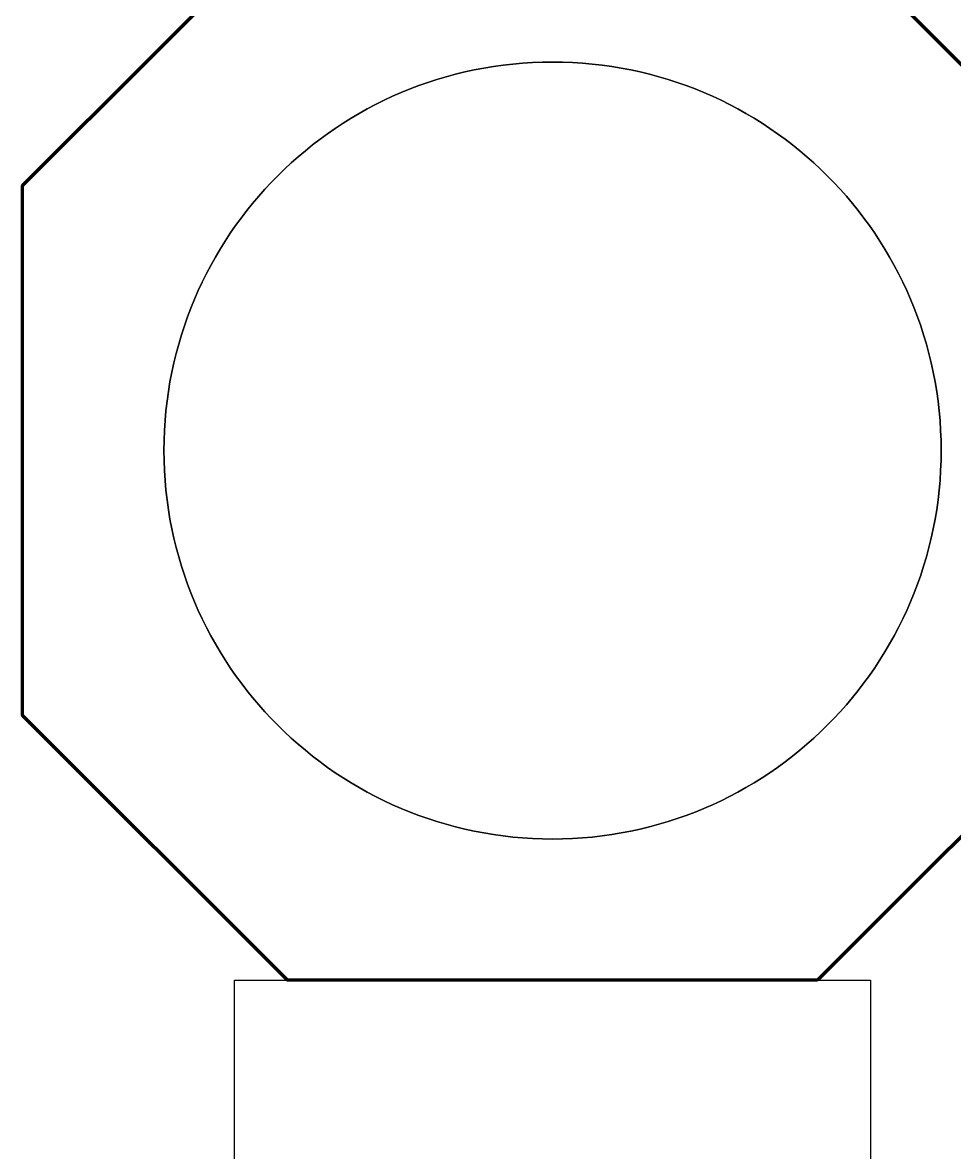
# Model space of a CAD drawing. Header units: millimetres. Extents: x -12.4 to 12.4, y -25.7 to 17.9.
# Drawn here: x -5.069 to -2.836, y 11.134 to 13.842 of the extents above; entities that cross this region are included whole.
import ezdxf

# ---------------------------------------------------------------- set-up
doc = ezdxf.new("R2010")
doc.units = ezdxf.units.MM
doc.layers.add('Default', color=7, linetype='Continuous', true_color=0x000000)

msp = doc.modelspace()

# ---------------------------------------------------------------- linework, layer by layer
at = {"layer": 'Default', "color": 178, "lineweight": 211, "true_color": 0x000000}
msp.add_lwpolyline([(-3.1644, 11.5464), (-4.4344, 11.5464), (-5.0694, 12.1814), (-5.0694, 13.4514), (-4.4344, 14.0864), (-5.0694, 14.7214), (-5.0694, 15.9703), (-4.4344, 16.6053), (-3.1644, 16.6053), (-2.5294, 15.9703), (-2.5294, 14.7214), (-3.1644, 14.0864), (-2.5294, 13.4514), (-2.5294, 12.1814)], close=True, dxfattribs=at)
at = {"layer": 'Default', "color": 178, "true_color": 0x000000}
for points in [[(-4.7307, 12.8164), (-4.7304, 12.8405), (-4.7295, 12.8643), (-4.728, 12.8881), (-4.7259, 12.9116), (-4.7233, 12.935), (-4.72, 12.9582), (-4.7162, 12.9813), (-4.7118, 13.0041), (-4.7069, 13.0267), (-4.7014, 13.0492), (-4.6954, 13.0714), (-4.6889, 13.0934), (-4.6818, 13.1151), (-4.6742, 13.1366), (-4.6661, 13.1579), (-4.6576, 13.1789), (-4.6485, 13.1997), (-4.6389, 13.2202), (-4.6289, 13.2404), (-4.6183, 13.2603), (-4.6074, 13.28), (-4.5959, 13.2993), (-4.584, 13.3184), (-4.5717, 13.3371), (-4.5589, 13.3556), (-4.5457, 13.3736), (-4.5321, 13.3914), (-4.5181, 13.4088), (-4.5036, 13.4259), (-4.4888, 13.4426), (-4.4736, 13.459), (-4.458, 13.475), (-4.442, 13.4906), (-4.4256, 13.5058), (-4.4089, 13.5206), (-4.3918, 13.5351), (-4.3744, 13.5491), (-4.3566, 13.5627), (-4.3386, 13.5759), (-4.3201, 13.5887), (-4.3014, 13.601), (-4.2823, 13.6129), (-4.263, 13.6244), (-4.2433, 13.6353), (-4.2234, 13.6459), (-4.2032, 13.6559), (-4.1827, 13.6655), (-4.1619, 13.6746), (-4.1409, 13.6831), (-4.1196, 13.6912), (-4.0981, 13.6988), (-4.0764, 13.7059), (-4.0544, 13.7124), (-4.0322, 13.7184), (-4.0097, 13.7239), (-3.9871, 13.7288), (-3.9643, 13.7332), (-3.9412, 13.737), (-3.918, 13.7403), (-3.8946, 13.7429), (-3.8711, 13.745), (-3.8473, 13.7465), (-3.8235, 13.7474), (-3.7994, 13.7477)], [(-3.7994, 13.7477), (-3.7754, 13.7474), (-3.7515, 13.7465), (-3.7278, 13.745), (-3.7042, 13.7429), (-3.6808, 13.7403), (-3.6576, 13.737), (-3.6346, 13.7332), (-3.6117, 13.7288), (-3.5891, 13.7239), (-3.5667, 13.7184), (-3.5445, 13.7124), (-3.5225, 13.7059), (-3.5007, 13.6988), (-3.4792, 13.6912), (-3.4579, 13.6831), (-3.4369, 13.6746), (-3.4161, 13.6655), (-3.3956, 13.6559), (-3.3754, 13.6459), (-3.3555, 13.6353), (-3.3358, 13.6244), (-3.3165, 13.6129), (-3.2974, 13.601), (-3.2787, 13.5887), (-3.2603, 13.5759), (-3.2422, 13.5627), (-3.2244, 13.5491), (-3.207, 13.5351), (-3.1899, 13.5206), (-3.1732, 13.5058), (-3.1569, 13.4906), (-3.1409, 13.475), (-3.1253, 13.459), (-3.11, 13.4426), (-3.0952, 13.4259), (-3.0808, 13.4088), (-3.0667, 13.3914), (-3.0531, 13.3736), (-3.0399, 13.3556), (-3.0271, 13.3371), (-3.0148, 13.3184), (-3.0029, 13.2993), (-2.9915, 13.28), (-2.9805, 13.2603), (-2.97, 13.2404), (-2.9599, 13.2202), (-2.9504, 13.1997), (-2.9413, 13.1789), (-2.9327, 13.1579), (-2.9246, 13.1366), (-2.917, 13.1151), (-2.91, 13.0934), (-2.9034, 13.0714), (-2.8974, 13.0492), (-2.8919, 13.0267), (-2.887, 13.0041), (-2.8826, 12.9813), (-2.8788, 12.9582), (-2.8756, 12.935), (-2.8729, 12.9116), (-2.8708, 12.8881), (-2.8693, 12.8643), (-2.8684, 12.8405), (-2.8681, 12.8164)], [(-3.7994, 11.8851), (-3.8235, 11.8854), (-3.8473, 11.8863), (-3.8711, 11.8878), (-3.8946, 11.8899), (-3.918, 11.8926), (-3.9412, 11.8958), (-3.9643, 11.8996), (-3.9871, 11.904), (-4.0097, 11.9089), (-4.0322, 11.9144), (-4.0544, 11.9204), (-4.0764, 11.927), (-4.0981, 11.934), (-4.1196, 11.9416), (-4.1409, 11.9497), (-4.1619, 11.9583), (-4.1827, 11.9674), (-4.2032, 11.9769), (-4.2234, 11.987), (-4.2433, 11.9975), (-4.263, 12.0085), (-4.2823, 12.0199), (-4.3014, 12.0318), (-4.3201, 12.0441), (-4.3386, 12.0569), (-4.3566, 12.0701), (-4.3744, 12.0837), (-4.3918, 12.0978), (-4.4089, 12.1122), (-4.4256, 12.127), (-4.442, 12.1423), (-4.458, 12.1579), (-4.4736, 12.1739), (-4.4888, 12.1902), (-4.5036, 12.2069), (-4.5181, 12.224), (-4.5321, 12.2414), (-4.5457, 12.2592), (-4.5589, 12.2773), (-4.5717, 12.2957), (-4.584, 12.3144), (-4.5959, 12.3335), (-4.6074, 12.3528), (-4.6183, 12.3725), (-4.6289, 12.3924), (-4.6389, 12.4126), (-4.6485, 12.4331), (-4.6576, 12.4539), (-4.6661, 12.4749), (-4.6742, 12.4962), (-4.6818, 12.5177), (-4.6889, 12.5395), (-4.6954, 12.5615), (-4.7014, 12.5837), (-4.7069, 12.6061), (-4.7118, 12.6287), (-4.7162, 12.6516), (-4.72, 12.6746), (-4.7233, 12.6978), (-4.7259, 12.7212), (-4.728, 12.7448), (-4.7295, 12.7685), (-4.7304, 12.7924), (-4.7307, 12.8164)], [(-2.8681, 12.8164), (-2.8684, 12.7924), (-2.8693, 12.7685), (-2.8708, 12.7448), (-2.8729, 12.7212), (-2.8756, 12.6978), (-2.8788, 12.6746), (-2.8826, 12.6516), (-2.887, 12.6287), (-2.8919, 12.6061), (-2.8974, 12.5837), (-2.9034, 12.5615), (-2.91, 12.5395), (-2.917, 12.5177), (-2.9246, 12.4962), (-2.9327, 12.4749), (-2.9413, 12.4539), (-2.9504, 12.4331), (-2.9599, 12.4126), (-2.97, 12.3924), (-2.9805, 12.3725), (-2.9915, 12.3528), (-3.0029, 12.3335), (-3.0148, 12.3144), (-3.0271, 12.2957), (-3.0399, 12.2773), (-3.0531, 12.2592), (-3.0667, 12.2414), (-3.0808, 12.224), (-3.0952, 12.2069), (-3.11, 12.1902), (-3.1253, 12.1739), (-3.1409, 12.1579), (-3.1569, 12.1423), (-3.1732, 12.127), (-3.1899, 12.1122), (-3.207, 12.0978), (-3.2244, 12.0837), (-3.2422, 12.0701), (-3.2603, 12.0569), (-3.2787, 12.0441), (-3.2974, 12.0318), (-3.3165, 12.0199), (-3.3358, 12.0085), (-3.3555, 11.9975), (-3.3754, 11.987), (-3.3956, 11.9769), (-3.4161, 11.9674), (-3.4369, 11.9583), (-3.4579, 11.9497), (-3.4792, 11.9416), (-3.5007, 11.934), (-3.5225, 11.927), (-3.5445, 11.9204), (-3.5667, 11.9144), (-3.5891, 11.9089), (-3.6117, 11.904), (-3.6346, 11.8996), (-3.6576, 11.8958), (-3.6808, 11.8926), (-3.7042, 11.8899), (-3.7278, 11.8878), (-3.7515, 11.8863), (-3.7754, 11.8854), (-3.7994, 11.8851)]]:
    msp.add_lwpolyline(points, dxfattribs=at)
at = {"layer": 'Default'}
msp.add_lwpolyline([(-2.8681, 12.8164), (-2.8684, 12.8405), (-2.8693, 12.8643), (-2.8708, 12.8881), (-2.8729, 12.9116), (-2.8756, 12.935), (-2.8788, 12.9582), (-2.8826, 12.9813), (-2.887, 13.0041), (-2.8919, 13.0267), (-2.8974, 13.0492), (-2.9034, 13.0714), (-2.91, 13.0934), (-2.917, 13.1151), (-2.9246, 13.1366), (-2.9327, 13.1579), (-2.9413, 13.1789), (-2.9504, 13.1997), (-2.9599, 13.2202), (-2.97, 13.2404), (-2.9805, 13.2603), (-2.9915, 13.28), (-3.0029, 13.2993), (-3.0148, 13.3184), (-3.0271, 13.3371), (-3.0399, 13.3556), (-3.0531, 13.3736), (-3.0667, 13.3914), (-3.0808, 13.4088), (-3.0952, 13.4259), (-3.11, 13.4426), (-3.1253, 13.459), (-3.1409, 13.475), (-3.1569, 13.4906), (-3.1732, 13.5058), (-3.1899, 13.5206), (-3.207, 13.5351), (-3.2244, 13.5491), (-3.2422, 13.5627), (-3.2603, 13.5759), (-3.2787, 13.5887), (-3.2974, 13.601), (-3.3165, 13.6129), (-3.3358, 13.6244), (-3.3555, 13.6353), (-3.3754, 13.6459), (-3.3956, 13.6559), (-3.4161, 13.6655), (-3.4369, 13.6746), (-3.4579, 13.6831), (-3.4792, 13.6912), (-3.5007, 13.6988), (-3.5225, 13.7059), (-3.5445, 13.7124), (-3.5667, 13.7184), (-3.5891, 13.7239), (-3.6117, 13.7288), (-3.6346, 13.7332), (-3.6576, 13.737), (-3.6808, 13.7403), (-3.7042, 13.7429), (-3.7278, 13.745), (-3.7515, 13.7465), (-3.7754, 13.7474), (-3.7994, 13.7477), (-3.8235, 13.7474), (-3.8473, 13.7465), (-3.8711, 13.745), (-3.8946, 13.7429), (-3.918, 13.7403), (-3.9412, 13.737), (-3.9643, 13.7332), (-3.9871, 13.7288), (-4.0097, 13.7239), (-4.0322, 13.7184), (-4.0544, 13.7124), (-4.0764, 13.7059), (-4.0981, 13.6988), (-4.1196, 13.6912), (-4.1409, 13.6831), (-4.1619, 13.6746), (-4.1827, 13.6655), (-4.2032, 13.6559), (-4.2234, 13.6459), (-4.2433, 13.6353), (-4.263, 13.6244), (-4.2823, 13.6129), (-4.3014, 13.601), (-4.3201, 13.5887), (-4.3386, 13.5759), (-4.3566, 13.5627), (-4.3744, 13.5491), (-4.3918, 13.5351), (-4.4089, 13.5206), (-4.4256, 13.5058), (-4.442, 13.4906), (-4.458, 13.475), (-4.4736, 13.459), (-4.4888, 13.4426), (-4.5036, 13.4259), (-4.5181, 13.4088), (-4.5321, 13.3914), (-4.5457, 13.3736), (-4.5589, 13.3556), (-4.5717, 13.3371), (-4.584, 13.3184), (-4.5959, 13.2993), (-4.6074, 13.28), (-4.6183, 13.2603), (-4.6289, 13.2404), (-4.6389, 13.2202), (-4.6485, 13.1997), (-4.6576, 13.1789), (-4.6661, 13.1579), (-4.6742, 13.1366), (-4.6818, 13.1151), (-4.6889, 13.0934), (-4.6954, 13.0714), (-4.7014, 13.0492), (-4.7069, 13.0267), (-4.7118, 13.0041), (-4.7162, 12.9813), (-4.72, 12.9582), (-4.7233, 12.935), (-4.7259, 12.9116), (-4.728, 12.8881), (-4.7295, 12.8643), (-4.7304, 12.8405), (-4.7307, 12.8164), (-4.7304, 12.7924), (-4.7295, 12.7685), (-4.728, 12.7448), (-4.7259, 12.7212), (-4.7233, 12.6978), (-4.72, 12.6746), (-4.7162, 12.6516), (-4.7118, 12.6287), (-4.7069, 12.6061), (-4.7014, 12.5837), (-4.6954, 12.5615), (-4.6889, 12.5395), (-4.6818, 12.5177), (-4.6742, 12.4962), (-4.6661, 12.4749), (-4.6576, 12.4539), (-4.6485, 12.4331), (-4.6389, 12.4126), (-4.6289, 12.3924), (-4.6183, 12.3725), (-4.6074, 12.3528), (-4.5959, 12.3335), (-4.584, 12.3144), (-4.5717, 12.2957), (-4.5589, 12.2773), (-4.5457, 12.2592), (-4.5321, 12.2414), (-4.5181, 12.224), (-4.5036, 12.2069), (-4.4888, 12.1902), (-4.4736, 12.1739), (-4.458, 12.1579), (-4.442, 12.1423), (-4.4256, 12.127), (-4.4089, 12.1122), (-4.3918, 12.0978), (-4.3744, 12.0837), (-4.3566, 12.0701), (-4.3386, 12.0569), (-4.3201, 12.0441), (-4.3014, 12.0318), (-4.2823, 12.0199), (-4.263, 12.0085), (-4.2433, 11.9975), (-4.2234, 11.987), (-4.2032, 11.9769), (-4.1827, 11.9674), (-4.1619, 11.9583), (-4.1409, 11.9497), (-4.1196, 11.9416), (-4.0981, 11.934), (-4.0764, 11.927), (-4.0544, 11.9204), (-4.0322, 11.9144), (-4.0097, 11.9089), (-3.9871, 11.904), (-3.9643, 11.8996), (-3.9412, 11.8958), (-3.918, 11.8926), (-3.8946, 11.8899), (-3.8711, 11.8878), (-3.8473, 11.8863), (-3.8235, 11.8854), (-3.7994, 11.8851), (-3.7754, 11.8854), (-3.7515, 11.8863), (-3.7278, 11.8878), (-3.7042, 11.8899), (-3.6808, 11.8926), (-3.6576, 11.8958), (-3.6346, 11.8996), (-3.6117, 11.904), (-3.5891, 11.9089), (-3.5667, 11.9144), (-3.5445, 11.9204), (-3.5225, 11.927), (-3.5007, 11.934), (-3.4792, 11.9416), (-3.4579, 11.9497), (-3.4369, 11.9583), (-3.4161, 11.9674), (-3.3956, 11.9769), (-3.3754, 11.987), (-3.3555, 11.9975), (-3.3358, 12.0085), (-3.3165, 12.0199), (-3.2974, 12.0318), (-3.2787, 12.0441), (-3.2603, 12.0569), (-3.2422, 12.0701), (-3.2244, 12.0837), (-3.207, 12.0978), (-3.1899, 12.1122), (-3.1732, 12.127), (-3.1569, 12.1423), (-3.1409, 12.1579), (-3.1253, 12.1739), (-3.11, 12.1902), (-3.0952, 12.2069), (-3.0808, 12.224), (-3.0667, 12.2414), (-3.0531, 12.2592), (-3.0399, 12.2773), (-3.0271, 12.2957), (-3.0148, 12.3144), (-3.0029, 12.3335), (-2.9915, 12.3528), (-2.9805, 12.3725), (-2.97, 12.3924), (-2.9599, 12.4126), (-2.9504, 12.4331), (-2.9413, 12.4539), (-2.9327, 12.4749), (-2.9246, 12.4962), (-2.917, 12.5177), (-2.91, 12.5395), (-2.9034, 12.5615), (-2.8974, 12.5837), (-2.8919, 12.6061), (-2.887, 12.6287), (-2.8826, 12.6516), (-2.8788, 12.6746), (-2.8756, 12.6978), (-2.8729, 12.7212), (-2.8708, 12.7448), (-2.8693, 12.7685), (-2.8684, 12.7924)], close=True, dxfattribs=at)
msp.add_lwpolyline([(-2.8681, 12.8164), (-2.8684, 12.8405), (-2.8693, 12.8643), (-2.8708, 12.8881), (-2.8729, 12.9116), (-2.8756, 12.935), (-2.8788, 12.9582), (-2.8826, 12.9813), (-2.887, 13.0041), (-2.8919, 13.0267), (-2.8974, 13.0492), (-2.9034, 13.0714), (-2.91, 13.0934), (-2.917, 13.1151), (-2.9246, 13.1366), (-2.9327, 13.1579), (-2.9413, 13.1789), (-2.9504, 13.1997), (-2.9599, 13.2202), (-2.97, 13.2404), (-2.9805, 13.2603), (-2.9915, 13.28), (-3.0029, 13.2993), (-3.0148, 13.3184), (-3.0271, 13.3371), (-3.0399, 13.3556), (-3.0531, 13.3736), (-3.0667, 13.3914), (-3.0808, 13.4088), (-3.0952, 13.4259), (-3.11, 13.4426), (-3.1253, 13.459), (-3.1409, 13.475), (-3.1569, 13.4906), (-3.1732, 13.5058), (-3.1899, 13.5206), (-3.207, 13.5351), (-3.2244, 13.5491), (-3.2422, 13.5627), (-3.2603, 13.5759), (-3.2787, 13.5887), (-3.2974, 13.601), (-3.3165, 13.6129), (-3.3358, 13.6244), (-3.3555, 13.6353), (-3.3754, 13.6459), (-3.3956, 13.6559), (-3.4161, 13.6655), (-3.4369, 13.6746), (-3.4579, 13.6831), (-3.4792, 13.6912), (-3.5007, 13.6988), (-3.5225, 13.7059), (-3.5445, 13.7124), (-3.5667, 13.7184), (-3.5891, 13.7239), (-3.6117, 13.7288), (-3.6346, 13.7332), (-3.6576, 13.737), (-3.6808, 13.7403), (-3.7042, 13.7429), (-3.7278, 13.745), (-3.7515, 13.7465), (-3.7754, 13.7474), (-3.7994, 13.7477), (-3.8235, 13.7474), (-3.8473, 13.7465), (-3.8711, 13.745), (-3.8946, 13.7429), (-3.918, 13.7403), (-3.9412, 13.737), (-3.9643, 13.7332), (-3.9871, 13.7288), (-4.0097, 13.7239), (-4.0322, 13.7184), (-4.0544, 13.7124), (-4.0764, 13.7059), (-4.0981, 13.6988), (-4.1196, 13.6912), (-4.1409, 13.6831), (-4.1619, 13.6746), (-4.1827, 13.6655), (-4.2032, 13.6559), (-4.2234, 13.6459), (-4.2433, 13.6353), (-4.263, 13.6244), (-4.2823, 13.6129), (-4.3014, 13.601), (-4.3201, 13.5887), (-4.3386, 13.5759), (-4.3566, 13.5627), (-4.3744, 13.5491), (-4.3918, 13.5351), (-4.4089, 13.5206), (-4.4256, 13.5058), (-4.442, 13.4906), (-4.458, 13.475), (-4.4736, 13.459), (-4.4888, 13.4426), (-4.5036, 13.4259), (-4.5181, 13.4088), (-4.5321, 13.3914), (-4.5457, 13.3736), (-4.5589, 13.3556), (-4.5717, 13.3371), (-4.584, 13.3184), (-4.5959, 13.2993), (-4.6074, 13.28), (-4.6183, 13.2603), (-4.6289, 13.2404), (-4.6389, 13.2202), (-4.6485, 13.1997), (-4.6576, 13.1789), (-4.6661, 13.1579), (-4.6742, 13.1366), (-4.6818, 13.1151), (-4.6889, 13.0934), (-4.6954, 13.0714), (-4.7014, 13.0492), (-4.7069, 13.0267), (-4.7118, 13.0041), (-4.7162, 12.9813), (-4.72, 12.9582), (-4.7233, 12.935), (-4.7259, 12.9116), (-4.728, 12.8881), (-4.7295, 12.8643), (-4.7304, 12.8405), (-4.7307, 12.8164), (-4.7304, 12.7924), (-4.7295, 12.7685), (-4.728, 12.7448), (-4.7259, 12.7212), (-4.7233, 12.6978), (-4.72, 12.6746), (-4.7162, 12.6516), (-4.7118, 12.6287), (-4.7069, 12.6061), (-4.7014, 12.5837), (-4.6954, 12.5615), (-4.6889, 12.5395), (-4.6818, 12.5177), (-4.6742, 12.4962), (-4.6661, 12.4749), (-4.6576, 12.4539), (-4.6485, 12.4331), (-4.6389, 12.4126), (-4.6289, 12.3924), (-4.6183, 12.3725), (-4.6074, 12.3528), (-4.5959, 12.3335), (-4.584, 12.3144), (-4.5717, 12.2957), (-4.5589, 12.2773), (-4.5457, 12.2592), (-4.5321, 12.2414), (-4.5181, 12.224), (-4.5036, 12.2069), (-4.4888, 12.1902), (-4.4736, 12.1739), (-4.458, 12.1579), (-4.442, 12.1423), (-4.4256, 12.127), (-4.4089, 12.1122), (-4.3918, 12.0978), (-4.3744, 12.0837), (-4.3566, 12.0701), (-4.3386, 12.0569), (-4.3201, 12.0441), (-4.3014, 12.0318), (-4.2823, 12.0199), (-4.263, 12.0085), (-4.2433, 11.9975), (-4.2234, 11.987), (-4.2032, 11.9769), (-4.1827, 11.9674), (-4.1619, 11.9583), (-4.1409, 11.9497), (-4.1196, 11.9416), (-4.0981, 11.934), (-4.0764, 11.927), (-4.0544, 11.9204), (-4.0322, 11.9144), (-4.0097, 11.9089), (-3.9871, 11.904), (-3.9643, 11.8996), (-3.9412, 11.8958), (-3.918, 11.8926), (-3.8946, 11.8899), (-3.8711, 11.8878), (-3.8473, 11.8863), (-3.8235, 11.8854), (-3.7994, 11.8851), (-3.7754, 11.8854), (-3.7515, 11.8863), (-3.7278, 11.8878), (-3.7042, 11.8899), (-3.6808, 11.8926), (-3.6576, 11.8958), (-3.6346, 11.8996), (-3.6117, 11.904), (-3.5891, 11.9089), (-3.5667, 11.9144), (-3.5445, 11.9204), (-3.5225, 11.927), (-3.5007, 11.934), (-3.4792, 11.9416), (-3.4579, 11.9497), (-3.4369, 11.9583), (-3.4161, 11.9674), (-3.3956, 11.9769), (-3.3754, 11.987), (-3.3555, 11.9975), (-3.3358, 12.0085), (-3.3165, 12.0199), (-3.2974, 12.0318), (-3.2787, 12.0441), (-3.2603, 12.0569), (-3.2422, 12.0701), (-3.2244, 12.0837), (-3.207, 12.0978), (-3.1899, 12.1122), (-3.1732, 12.127), (-3.1569, 12.1423), (-3.1409, 12.1579), (-3.1253, 12.1739), (-3.11, 12.1902), (-3.0952, 12.2069), (-3.0808, 12.224), (-3.0667, 12.2414), (-3.0531, 12.2592), (-3.0399, 12.2773), (-3.0271, 12.2957), (-3.0148, 12.3144), (-3.0029, 12.3335), (-2.9915, 12.3528), (-2.9805, 12.3725), (-2.97, 12.3924), (-2.9599, 12.4126), (-2.9504, 12.4331), (-2.9413, 12.4539), (-2.9327, 12.4749), (-2.9246, 12.4962), (-2.917, 12.5177), (-2.91, 12.5395), (-2.9034, 12.5615), (-2.8974, 12.5837), (-2.8919, 12.6061), (-2.887, 12.6287), (-2.8826, 12.6516), (-2.8788, 12.6746), (-2.8756, 12.6978), (-2.8729, 12.7212), (-2.8708, 12.7448), (-2.8693, 12.7685), (-2.8684, 12.7924)], close=True, dxfattribs=at)
msp.add_lwpolyline([(-2.8681, 12.8164), (-2.8684, 12.8405), (-2.8693, 12.8643), (-2.8708, 12.8881), (-2.8729, 12.9116), (-2.8756, 12.935), (-2.8788, 12.9582), (-2.8826, 12.9813), (-2.887, 13.0041), (-2.8919, 13.0267), (-2.8974, 13.0492), (-2.9034, 13.0714), (-2.91, 13.0934), (-2.917, 13.1151), (-2.9246, 13.1366), (-2.9327, 13.1579), (-2.9413, 13.1789), (-2.9504, 13.1997), (-2.9599, 13.2202), (-2.97, 13.2404), (-2.9805, 13.2603), (-2.9915, 13.28), (-3.0029, 13.2993), (-3.0148, 13.3184), (-3.0271, 13.3371), (-3.0399, 13.3556), (-3.0531, 13.3736), (-3.0667, 13.3914), (-3.0808, 13.4088), (-3.0952, 13.4259), (-3.11, 13.4426), (-3.1253, 13.459), (-3.1409, 13.475), (-3.1569, 13.4906), (-3.1732, 13.5058), (-3.1899, 13.5206), (-3.207, 13.5351), (-3.2244, 13.5491), (-3.2422, 13.5627), (-3.2603, 13.5759), (-3.2787, 13.5887), (-3.2974, 13.601), (-3.3165, 13.6129), (-3.3358, 13.6244), (-3.3555, 13.6353), (-3.3754, 13.6459), (-3.3956, 13.6559), (-3.4161, 13.6655), (-3.4369, 13.6746), (-3.4579, 13.6831), (-3.4792, 13.6912), (-3.5007, 13.6988), (-3.5225, 13.7059), (-3.5445, 13.7124), (-3.5667, 13.7184), (-3.5891, 13.7239), (-3.6117, 13.7288), (-3.6346, 13.7332), (-3.6576, 13.737), (-3.6808, 13.7403), (-3.7042, 13.7429), (-3.7278, 13.745), (-3.7515, 13.7465), (-3.7754, 13.7474), (-3.7994, 13.7477), (-3.8235, 13.7474), (-3.8473, 13.7465), (-3.8711, 13.745), (-3.8946, 13.7429), (-3.918, 13.7403), (-3.9412, 13.737), (-3.9643, 13.7332), (-3.9871, 13.7288), (-4.0097, 13.7239), (-4.0322, 13.7184), (-4.0544, 13.7124), (-4.0764, 13.7059), (-4.0981, 13.6988), (-4.1196, 13.6912), (-4.1409, 13.6831), (-4.1619, 13.6746), (-4.1827, 13.6655), (-4.2032, 13.6559), (-4.2234, 13.6459), (-4.2433, 13.6353), (-4.263, 13.6244), (-4.2823, 13.6129), (-4.3014, 13.601), (-4.3201, 13.5887), (-4.3386, 13.5759), (-4.3566, 13.5627), (-4.3744, 13.5491), (-4.3918, 13.5351), (-4.4089, 13.5206), (-4.4256, 13.5058), (-4.442, 13.4906), (-4.458, 13.475), (-4.4736, 13.459), (-4.4888, 13.4426), (-4.5036, 13.4259), (-4.5181, 13.4088), (-4.5321, 13.3914), (-4.5457, 13.3736), (-4.5589, 13.3556), (-4.5717, 13.3371), (-4.584, 13.3184), (-4.5959, 13.2993), (-4.6074, 13.28), (-4.6183, 13.2603), (-4.6289, 13.2404), (-4.6389, 13.2202), (-4.6485, 13.1997), (-4.6576, 13.1789), (-4.6661, 13.1579), (-4.6742, 13.1366), (-4.6818, 13.1151), (-4.6889, 13.0934), (-4.6954, 13.0714), (-4.7014, 13.0492), (-4.7069, 13.0267), (-4.7118, 13.0041), (-4.7162, 12.9813), (-4.72, 12.9582), (-4.7233, 12.935), (-4.7259, 12.9116), (-4.728, 12.8881), (-4.7295, 12.8643), (-4.7304, 12.8405), (-4.7307, 12.8164), (-4.7304, 12.7924), (-4.7295, 12.7685), (-4.728, 12.7448), (-4.7259, 12.7212), (-4.7233, 12.6978), (-4.72, 12.6746), (-4.7162, 12.6516), (-4.7118, 12.6287), (-4.7069, 12.6061), (-4.7014, 12.5837), (-4.6954, 12.5615), (-4.6889, 12.5395), (-4.6818, 12.5177), (-4.6742, 12.4962), (-4.6661, 12.4749), (-4.6576, 12.4539), (-4.6485, 12.4331), (-4.6389, 12.4126), (-4.6289, 12.3924), (-4.6183, 12.3725), (-4.6074, 12.3528), (-4.5959, 12.3335), (-4.584, 12.3144), (-4.5717, 12.2957), (-4.5589, 12.2773), (-4.5457, 12.2592), (-4.5321, 12.2414), (-4.5181, 12.224), (-4.5036, 12.2069), (-4.4888, 12.1902), (-4.4736, 12.1739), (-4.458, 12.1579), (-4.442, 12.1423), (-4.4256, 12.127), (-4.4089, 12.1122), (-4.3918, 12.0978), (-4.3744, 12.0837), (-4.3566, 12.0701), (-4.3386, 12.0569), (-4.3201, 12.0441), (-4.3014, 12.0318), (-4.2823, 12.0199), (-4.263, 12.0085), (-4.2433, 11.9975), (-4.2234, 11.987), (-4.2032, 11.9769), (-4.1827, 11.9674), (-4.1619, 11.9583), (-4.1409, 11.9497), (-4.1196, 11.9416), (-4.0981, 11.934), (-4.0764, 11.927), (-4.0544, 11.9204), (-4.0322, 11.9144), (-4.0097, 11.9089), (-3.9871, 11.904), (-3.9643, 11.8996), (-3.9412, 11.8958), (-3.918, 11.8926), (-3.8946, 11.8899), (-3.8711, 11.8878), (-3.8473, 11.8863), (-3.8235, 11.8854), (-3.7994, 11.8851), (-3.7754, 11.8854), (-3.7515, 11.8863), (-3.7278, 11.8878), (-3.7042, 11.8899), (-3.6808, 11.8926), (-3.6576, 11.8958), (-3.6346, 11.8996), (-3.6117, 11.904), (-3.5891, 11.9089), (-3.5667, 11.9144), (-3.5445, 11.9204), (-3.5225, 11.927), (-3.5007, 11.934), (-3.4792, 11.9416), (-3.4579, 11.9497), (-3.4369, 11.9583), (-3.4161, 11.9674), (-3.3956, 11.9769), (-3.3754, 11.987), (-3.3555, 11.9975), (-3.3358, 12.0085), (-3.3165, 12.0199), (-3.2974, 12.0318), (-3.2787, 12.0441), (-3.2603, 12.0569), (-3.2422, 12.0701), (-3.2244, 12.0837), (-3.207, 12.0978), (-3.1899, 12.1122), (-3.1732, 12.127), (-3.1569, 12.1423), (-3.1409, 12.1579), (-3.1253, 12.1739), (-3.11, 12.1902), (-3.0952, 12.2069), (-3.0808, 12.224), (-3.0667, 12.2414), (-3.0531, 12.2592), (-3.0399, 12.2773), (-3.0271, 12.2957), (-3.0148, 12.3144), (-3.0029, 12.3335), (-2.9915, 12.3528), (-2.9805, 12.3725), (-2.97, 12.3924), (-2.9599, 12.4126), (-2.9504, 12.4331), (-2.9413, 12.4539), (-2.9327, 12.4749), (-2.9246, 12.4962), (-2.917, 12.5177), (-2.91, 12.5395), (-2.9034, 12.5615), (-2.8974, 12.5837), (-2.8919, 12.6061), (-2.887, 12.6287), (-2.8826, 12.6516), (-2.8788, 12.6746), (-2.8756, 12.6978), (-2.8729, 12.7212), (-2.8708, 12.7448), (-2.8693, 12.7685), (-2.8684, 12.7924)], close=True, dxfattribs=at)
at = {"layer": 'Default', "extrusion": (1, 0, 0)}
for points in [[(13.7477, 0), (13.7477, -1.6)], [(12.8164, 0), (12.8164, -1.6)], [(12.8164, 0), (12.8164, -1.6)], [(11.8851, 0), (11.8851, -1.6)]]:
    msp.add_lwpolyline(points, dxfattribs=at)
at = {"layer": 'Default', "color": 178, "true_color": 0x000000}
msp.add_lwpolyline([(-4.5614, 7.7364), (-4.5614, 11.5464), (-3.0374, 11.5464), (-3.0374, 7.7364)], close=True, dxfattribs=at)

doc.saveas('drawing.dxf')
